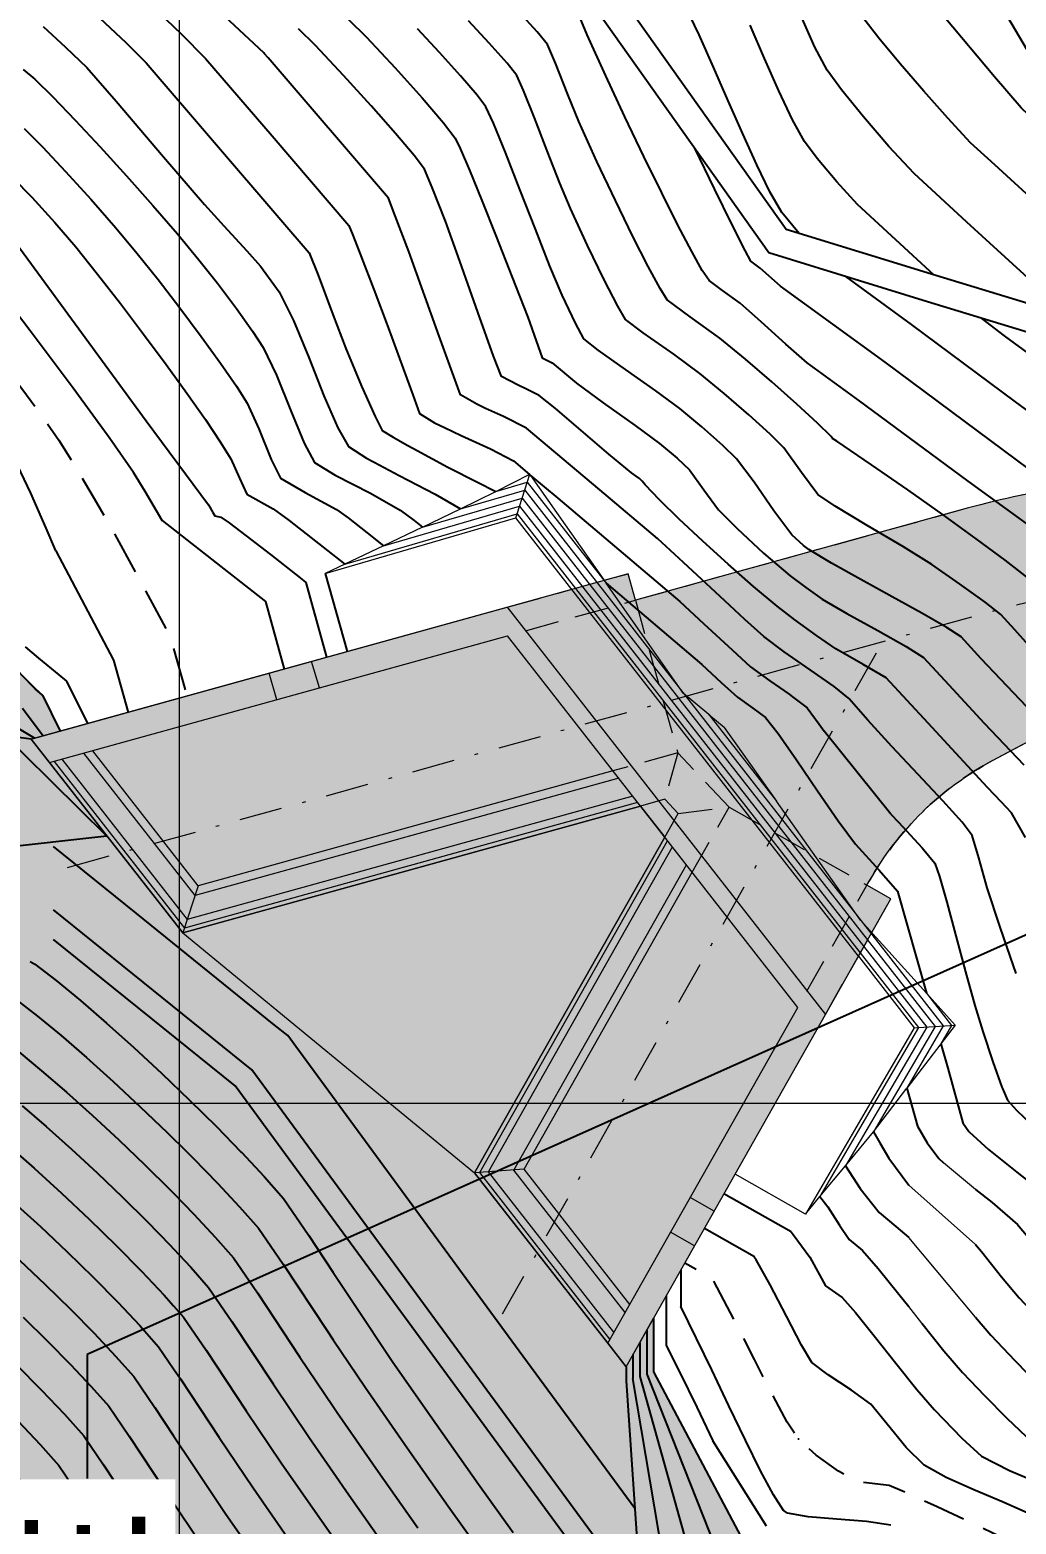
# Model space of a CAD drawing. Extents: x 61466 to 63015, y 108404 to 110397.
# Drawn here: x 62823.33 to 62851.97, y 108687.77 to 108731.17 of the extents above; entities that cross this region are included whole.
import ezdxf
from ezdxf import colors
from ezdxf.entities.mleader import LeaderData, LeaderLine
from ezdxf.math import Vec2, Vec3

# ---------------------------------------------------------------- set-up
doc = ezdxf.new("R2010")
doc.units = 0
doc.header["$LTSCALE"] = 1.000015
doc.header["$MEASUREMENT"] = 0
for name, pattern in [('NASCOSTA', [9.525, 6.35, -3.175]), ('TRATTEGGIATA', [0.75, 0.5, -0.25]), ('TRATTEGGIATA2', [0.375, 0.25, -0.125]), ('TRATTOPUNTO2', [0.5, 0.25, -0.125, 0, -0.125])]:
    doc.linetypes.add(name, pattern=pattern)
for name, color, linetype in [('colore lago', 131, 'Continuous'), ('coordinate', 2, 'Continuous'), ('curve livello 1m', 2, 'Continuous'), ('curve livello 5m', 7, 'Continuous'), ('curve livello di scavo 1 m', 2, 'Continuous'), ('LIN010CO', 2, 'Continuous'), ('LIN010TR', 2, 'NASCOSTA'), ('LIN018CO', 6, 'Continuous'), ('LIN025CO', 7, 'Continuous'), ('Strade', 7, 'Continuous'), ('TRATTCOLO-32', 255, 'Continuous')]:
    doc.layers.add(name, color=color, linetype=linetype)
doc.layers.add('Colori bordi', color=5, linetype='Continuous', plot=False)
doc.layers.add('no_plot', color=5, linetype='Continuous', plot=False)
for name, color, linetype, lineweight in [('LINCOLOBLU-025', 150, 'Continuous', 25), ('LINCOLOROSSO-025', 10, 'Continuous', 25), ('LINE035', 1, 'Continuous', 35), ('LINE050', 3, 'Continuous', 53)]:
    doc.layers.add(name, color=color, linetype=linetype, lineweight=lineweight)
doc.styles.add('ARIAL', font='arial.ttf')

# ---------------------------------------------------------------- blocks, each defined once
blk = doc.blocks.new('CONTORNO')
at = {"layer": 'Colori bordi', "lineweight": 0, "ltscale": 2, "flags": 128}
blk.add_lwpolyline([(-36.074, 114.45, 0.175507), (-40.663, 100.044), (-40.374, 92.645, 0.034114), (-43.469, 92.01), (-53.105, 89.338), (-53.319, 90.109), (-70.647, 85.303), (-66.249, 79.674), (-52.956, 83.36), (-52.253, 82.461), (-57.773, 72.704), (-53.908, 67.757), (-53.375, 67.075), (-47.588, 77.303), (-45.683, 80.67), (-46.38, 81.064), (-46.314, 81.181, -0.14195), (-42.731, 84.682), (-41.604, 85.286, -0.165813), (-34.47, 86.461, -0.072308), (-29.805, 84.968), (-22.578, 81.44), (16.586, -82.868)], format="xyb", dxfattribs=at)

msp = doc.modelspace()

# ---------------------------------------------------------------- hatches: boundary and pattern name
at = {"layer": 'colore lago', "linetype": 'Continuous', "lineweight": 0}
msp.add_hatch(color=256, dxfattribs=at).paths.add_polyline_path([(62823.098, 108712.426), (62823.692, 108711.854), (62824.211, 108710.804), (62823.37, 108710.571), (62827.768, 108704.942), (62841.061, 108708.628), (62841.764, 108707.729), (62836.243, 108697.972), (62840.642, 108692.343), (62841.442, 108693.757), (62841.442, 108692.195), (62842.487, 108690.222), (62842.982, 108689.288), (62843.392, 108688.514), (62843.655, 108688.018), (62843.975, 108687.414), (62844.757, 108686.877), (62845.652, 108686.309), (62846.428, 108685.857), (62846.943, 108685.61), (62847.646, 108685.523), (62848.413, 108685.436), (62848.935, 108685.254), (62849.708, 108684.935), (62850.5, 108684.575), (62850.969, 108684.318), (62851.947, 108683.305), (62853.322, 108681.875), (62854.115, 108681.066), (62854.823, 108680.351), (62855.34, 108679.833), (62855.561, 108679.62), (62856.098, 108679.384), (62856.706, 108678.92), (62857.535, 108678.212), (62858.15, 108677.629), (62858.509, 108677.243), (62858.884, 108676.364), (62859.223, 108675.296), (62859.579, 108674.527), (62860.022, 108674.247), (62860.524, 108673.942), (62861.121, 108673.231), (62861.763, 108672.326), (62862.367, 108671.601), (62862.863, 108671.28), (62863.351, 108671.01), (62863.81, 108670.755), (62864.373, 108670.388), (62865.159, 108669.855), (62866.024, 108669.253), (62866.828, 108668.678), (62867.744, 108667.996), (62868.796, 108667.19), (62869.668, 108666.501), (62870.574, 108665.758), (62871.455, 108665.021), (62872.228, 108664.359), (62872.81, 108663.844), (62873.119, 108663.547), (62873.68, 108662.665), (62874.168, 108661.941), (62874.819, 108661.7), (62876.542, 108661.081), (62874.849, 108652.749), (62874.609, 108651.566), (62869.261, 108652.495), (62863.756, 108653.04), (62858.193, 108653.236), (62852.65, 108653.069), (62847.099, 108652.547), (62841.619, 108651.637), (62836.195, 108650.359), (62830.876, 108648.764), (62825.687, 108646.797), (62820.621, 108644.487), (62815.733, 108641.873), (62811.013, 108638.914), (62806.809, 108635.919), (62802.653, 108632.528), (62798.578, 108628.752), (62795.53, 108625.55), (62792.243, 108621.72), (62789.658, 108618.302), (62786.55, 108613.699), (62783.753, 108608.883), (62781.281, 108603.924), (62779.157, 108598.79), (62777.364, 108593.52), (62775.923, 108588.148), (62774.828, 108582.699), (62774.099, 108577.206), (62773.742, 108571.827), (62773.733, 108566.27), (62774.08, 108560.708), (62774.822, 108555.214), (62775.907, 108549.757), (62776.774, 108546.543), (62775.534, 108543.897), (62771.471, 108542.34), (62770.737, 108542.931), (62769.881, 108543.399), (62769.16, 108543.605), (62768.397, 108543.397), (62767.454, 108542.895), (62766.48, 108542.367), (62765.625, 108542.081), (62765.129, 108542.167), (62764.204, 108542.374), (62761.92, 108542.969), (62758.989, 108543.785), (62755.805, 108544.685), (62752.764, 108545.533), (62750.259, 108546.195), (62749.515, 108546.361), (62748.651, 108546.545), (62748.14, 108546.666), (62747.525, 108546.963), (62746.769, 108547.335), (62745.628, 108547.824), (62744.247, 108548.386), (62742.732, 108548.989), (62741.189, 108549.599), (62739.721, 108550.183), (62738.435, 108550.711), (62737.436, 108551.147), (62736.779, 108551.475), (62735.74, 108552.131), (62732.8, 108553.829), (62729.641, 108555.846), (62727.666, 108557.145), (62727.666, 108746.101), (62759.548, 108763.679), (62762.174, 108761.512), (62766.058, 108758.6), (62770.75, 108755.721), (62775.77, 108752.427), (62780.625, 108748.821), (62784.649, 108746.672), (62791.078, 108741.712), (62792.191, 108741.192), (62793.304, 108740.673), (62792.406, 108740.344), (62791.026, 108739.839), (62795.864, 108734.582), (62808.817, 108739.327), (62809.589, 108738.487), (62804.873, 108728.317), (62809.71, 108723.06), (62811.198, 108726.268), (62812.277, 108725.772), (62812.557, 108725.5), (62813.179, 108725.007), (62813.957, 108724.44), (62814.819, 108723.834), (62815.694, 108723.224), (62816.511, 108722.646), (62817.199, 108722.136), (62817.686, 108721.728), (62818.127, 108721.189), (62818.712, 108720.467), (62819.259, 108719.84), (62819.895, 108719.121), (62820.227, 108718.731), (62820.528, 108718.087), (62820.826, 108717.245), (62821.425, 108715.335), (62821.73, 108714.455), (62822.044, 108713.747)])
at = {"layer": 'LINCOLOBLU-025', "linetype": 'Continuous', "lineweight": 0}
h = msp.add_hatch(color=256, dxfattribs=at)
h.dxf.hatch_style = 1
h.paths.add_polyline_path([(62848.333, 108705.938), (62847.637, 108706.332), (62847.703, 108706.449, -0.14195), (62851.286, 108709.95), (62851.849, 108710.252), (62850.385, 108714.037), (62848.099, 108713.402), (62838.056, 108695.652), (62840.109, 108693.025), (62840.642, 108692.343), (62846.428, 108702.571)])
h.paths.add_polyline_path([(62848.099, 108713.402), (62841.735, 108711.638), (62825.955, 108707.262), (62827.768, 108704.942), (62841.061, 108708.628), (62841.764, 108707.729), (62836.243, 108697.972), (62838.056, 108695.652)])
h.paths.add_polyline_path([(62850.385, 108714.037), (62849.268, 108716.923), (62840.912, 108714.606), (62840.698, 108715.377), (62823.37, 108710.571), (62825.955, 108707.262), (62841.735, 108711.638)])
edge = h.paths.add_edge_path()
edge.add_line((62819.649, 108742.911), (62816.562, 108748.341))
edge.add_line((62816.562, 108748.341), (62808.187, 108745.273))
edge.add_line((62808.187, 108745.273), (62807.911, 108746.024))
edge.add_line((62807.911, 108746.024), (62791.026, 108739.839))
edge.add_line((62791.026, 108739.839), (62795.863, 108734.582))
edge.add_line((62795.863, 108734.582), (62808.817, 108739.327))
edge.add_line((62808.817, 108739.327), (62809.589, 108738.487))
edge.add_line((62809.589, 108738.487), (62804.873, 108728.317))
edge.add_line((62804.873, 108728.317), (62809.71, 108723.06))
edge.add_line((62809.71, 108723.06), (62816.232, 108737.123))
edge.add_line((62816.232, 108737.123), (62815.506, 108737.459))
edge.add_line((62815.506, 108737.459), (62816.833, 108740.32))
edge.add_arc((62821.369, 108738.216), 5, 110.1181, 155.1181, ccw=False)
at = {"layer": 'LINCOLOROSSO-025', "linetype": 'Continuous', "lineweight": 0}
h = msp.add_hatch(color=256, dxfattribs=at)
h.dxf.hatch_style = 1
h.paths.add_polyline_path([(62865.563, 108713.003, 0.139627), (62854.721, 108714.939), (62855.882, 108711.732, -0.082344), (62859.547, 108711.729, -0.072308), (62864.212, 108710.235), (62871.439, 108706.707), (62870.515, 108710.586)])
h.paths.add_polyline_path([(62866.914, 108715.771, 0.099876), (62858.04, 108718.085, 0.064228), (62853.643, 108717.913), (62854.721, 108714.939, -0.139627), (62865.563, 108713.003), (62870.515, 108710.586), (62869.353, 108715.462), (62868.634, 108714.931)])
h.paths.add_polyline_path([(62853.643, 108717.913, 0.034113), (62850.548, 108717.278), (62849.269, 108716.923), (62850.385, 108714.036), (62851.371, 108714.31, -0.042455), (62854.721, 108714.939)])
h.paths.add_polyline_path([(62854.721, 108714.939, 0.042455), (62851.371, 108714.31), (62850.385, 108714.036), (62851.85, 108710.252), (62852.413, 108710.553, -0.082344), (62855.882, 108711.732)])
h.paths.add_polyline_path([(62870.313, 108724.717, 0.030349), (62869.127, 108728.623), (62866.02, 108728.126, -0.035379), (62867.317, 108724.003), (62868.81, 108717.737), (62871.806, 108718.451)])
h.paths.add_polyline_path([(62873.309, 108725.431, 0.026179), (62872.223, 108729.119), (62869.127, 108728.623, -0.030349), (62870.313, 108724.717), (62871.806, 108718.451), (62874.803, 108719.165)])
h.paths.add_polyline_path([(62865.271, 108741.047), (62863.158, 108738.781, -0.088198), (62869.127, 108728.623), (62872.223, 108729.119, 0.094802)])
h.paths.add_polyline_path([(62863.158, 108738.781), (62861.043, 108736.512, -0.080253), (62866.02, 108728.126), (62869.127, 108728.623, 0.088198)])
h.paths.add_polyline_path([(62863.158, 108738.781, 0.017363), (62861.579, 108740.504, 0.039704), (62859.49, 108738.117), (62861.043, 108736.512)])
h.paths.add_polyline_path([(62861.519, 108740.444), (62861.579, 108740.504, 0.015566), (62860.065, 108741.952), (62857.943, 108739.718), (62859.49, 108738.117, -0.038643)])
h.paths.add_polyline_path([(62863.729, 108742.616), (62862.187, 108744.186), (62860.065, 108741.952, -0.015566), (62861.579, 108740.504)])
h.paths.add_polyline_path([(62865.271, 108741.047), (62863.729, 108742.616), (62861.579, 108740.504, -0.017364), (62863.158, 108738.781)])
h.paths.add_polyline_path([(62842.121, 108753.367), (62841.683, 108750.318, -0.153556), (62860.065, 108741.952), (62862.187, 108744.186, 0.153719)])
h.paths.add_polyline_path([(62841.683, 108750.318), (62841.245, 108747.269, -0.15336), (62857.943, 108739.718), (62860.065, 108741.952, 0.153556)])
h.paths.add_polyline_path([(62841.683, 108750.318, 0.118937), (62825.998, 108748.516), (62818.636, 108745.82), (62818.106, 108745.626), (62819.649, 108742.911), (62826.543, 108745.431, -0.122973), (62841.245, 108747.269)])
h.paths.add_polyline_path([(62842.121, 108753.367, 0.119368), (62824.938, 108751.408), (62816.563, 108748.34), (62818.106, 108745.626), (62818.636, 108745.82), (62825.998, 108748.516, -0.118937), (62841.683, 108750.318)])

# ---------------------------------------------------------------- linework, layer by layer
at = {"layer": 'Colori bordi', "linetype": 'Continuous', "lineweight": 0, "flags": 128}
msp.add_lwpolyline([(62823.098, 108712.426), (62823.692, 108711.854), (62824.211, 108710.804), (62823.37, 108710.571), (62827.768, 108704.942), (62841.061, 108708.628), (62841.764, 108707.729), (62836.243, 108697.972), (62840.642, 108692.343), (62841.442, 108693.757), (62841.442, 108692.195), (62842.487, 108690.222), (62842.982, 108689.288), (62843.392, 108688.514), (62843.655, 108688.018), (62843.975, 108687.414)], dxfattribs=at)
at = {"layer": 'coordinate', "linetype": 'Continuous', "lineweight": 0}
for p, q in [((62827.666, 108778.484), (62827.666, 108698.59)), ((62727.666, 108700), (62848.848, 108700)), ((62848.848, 108700), (62927.666, 108700)), ((62827.666, 108698.59), (62827.666, 108677.753))]:
    msp.add_line(p, q, dxfattribs=at)
at = {"layer": 'curve livello 1m', "color": 152, "linetype": 'TRATTEGGIATA2', "ltscale": 5, "flags": 128}
for points in [[(62812.676, 108729.455), (62814.351, 108728.678), (62815.611, 108727.657), (62817.011, 108726.551), (62817.716, 108726.025), (62818.621, 108725.368), (62819.542, 108724.704), (62820.293, 108724.155), (62820.689, 108723.845), (62821.054, 108723.415), (62821.651, 108722.664), (62822.384, 108721.707), (62823.127, 108720.715), (62823.762, 108719.846), (62824.172, 108719.259), (62824.616, 108718.542), (62825.264, 108717.444), (62825.797, 108716.518), (62827.406, 108713.553), (62827.886, 108711.823)], [(62877.425, 108665.424), (62875.943, 108666.618), (62875.11, 108667.222), (62874.378, 108667.701), (62874.378, 108667.701), (62873.706, 108668.037), (62872.86, 108668.407), (62872.061, 108668.759), (62871.533, 108669.043), (62871.533, 108669.043), (62871.127, 108669.452), (62870.581, 108670.073), (62870.092, 108670.587), (62870.092, 108670.587), (62869.688, 108670.905), (62868.993, 108671.424), (62868.231, 108671.991), (62867.624, 108672.455), (62867.624, 108672.455), (62866.768, 108673.144), (62865.963, 108673.805), (62865.335, 108674.337), (62865.004, 108674.637), (62865.004, 108674.637), (62864.689, 108675.02), (62864.233, 108675.627), (62863.72, 108676.347), (62863.232, 108677.065), (62863.232, 108677.065), (62862.84, 108677.72), (62862.401, 108678.49), (62862.103, 108678.97), (62862.103, 108678.97), (62861.53, 108679.48), (62860.828, 108680.028), (62860.46, 108680.41), (62860.46, 108680.41), (62860.465, 108680.419), (62860.026, 108680.684), (62859.403, 108681.144), (62858.663, 108681.73), (62857.884, 108682.359), (62857.141, 108682.948), (62856.509, 108683.416), (62856.509, 108683.416), (62855.902, 108683.786), (62855.443, 108683.944), (62854.92, 108684.378), (62854.313, 108685.017), (62853.67, 108685.735), (62853.04, 108686.406), (62852.472, 108686.903), (62852.472, 108686.903), (62852.137, 108687.091), (62851.499, 108687.412), (62850.648, 108687.822), (62849.675, 108688.276), (62848.671, 108688.732), (62848.671, 108688.732), (62848.281, 108688.893), (62847.403, 108688.996), (62846.813, 108689.309), (62846.162, 108689.773), (62845.644, 108690.249), (62845.644, 108690.249), (62845.323, 108690.734), (62844.882, 108691.548), (62844.368, 108692.554), (62843.828, 108693.617), (62843.153, 108694.902), (62842.347, 108695.357)]]:
    msp.add_lwpolyline(points, dxfattribs=at)
at = {"layer": 'curve livello 5m', "color": 2}
for p, q in [((62837.846, 108718.262), (62837.869, 108718.233)), ((62831.346, 108715.118), (62831.947, 108712.95)), ((62823.692, 108711.854), (62824.211, 108710.804)), ((62845.431, 108696.265), (62843.484, 108697.366)), ((62841.442, 108693.757), (62841.442, 108692.195)), ((62841.442, 108692.195), (62843.975, 108687.414))]:
    msp.add_line(p, q, dxfattribs=at)
at = {"layer": 'curve livello 5m', "color": 2, "flags": 128}
for points in [[(62845.671, 108725.26), (62845.162, 108725.865), (62844.818, 108726.471), (62844.437, 108727.251), (62844.03, 108728.15), (62843.608, 108729.115), (62843.181, 108730.092), (62842.761, 108731.028), (62842.358, 108731.868), (62841.982, 108732.559), (62841.408, 108733.341), (62840.95, 108733.767), (62840.119, 108734.522), (62839.404, 108735.179), (62837.189, 108737.317), (62834.636, 108739.809), (62833.076, 108741.297), (62832.56, 108741.711), (62832.462, 108741.785)], [(62825.308, 108731.567), (62825.366, 108731.514), (62826.112, 108730.803), (62826.704, 108730.211), (62826.704, 108730.211), (62830.617, 108725.66), (62831.442, 108724.697), (62831.701, 108724.047), (62832.124, 108722.901), (62832.501, 108721.914), (62832.964, 108720.821), (62833.358, 108719.939), (62833.564, 108719.533), (62833.564, 108719.533), (62833.875, 108719.344), (62834.304, 108719.105)], [(62852.842, 108710.922), (62850.952, 108712.905), (62850.368, 108713.539), (62849.935, 108713.823), (62849.23, 108714.228), (62848.365, 108714.706), (62847.455, 108715.206), (62846.611, 108715.681), (62845.948, 108716.082), (62845.796, 108716.193), (62845.454, 108716.507), (62844.934, 108717.199), (62844.362, 108718.039), (62843.853, 108718.713), (62843.456, 108719.098), (62842.843, 108719.64), (62842.2, 108720.178), (62841.507, 108720.69), (62840.625, 108721.309), (62839.834, 108721.868), (62839.414, 108722.202), (62839.17, 108722.653), (62838.786, 108723.467), (62838.432, 108724.307), (62838.007, 108725.38), (62837.561, 108726.532), (62837.141, 108727.61), (62836.796, 108728.463), (62836.574, 108728.937), (62836.314, 108729.276), (62835.834, 108729.837), (62835.226, 108730.513), (62834.585, 108731.199)], [(62820.9, 108726.795), (62821.916, 108725.957), (62822.535, 108725.424), (62822.535, 108725.424), (62822.871, 108725.053), (62826.706, 108719.821), (62828.513, 108717.379), (62828.645, 108717.153), (62828.697, 108717.055), (62828.875, 108717.02), (62829.119, 108716.855), (62829.615, 108716.481), (62830.317, 108715.935), (62831.177, 108715.253), (62831.346, 108715.118)], [(62855.477, 108717.782), (62851.954, 108720.37), (62848.932, 108722.612), (62847.019, 108724.007)], [(62823.692, 108711.854), (62823.48, 108712.034), (62823.098, 108712.426), (62822.684, 108712.892), (62822.295, 108713.387), (62822.044, 108713.747), (62821.73, 108714.455), (62821.425, 108715.335), (62821.124, 108716.296), (62820.826, 108717.245), (62820.528, 108718.087), (62820.227, 108718.731), (62819.895, 108719.121), (62819.615, 108719.438)], [(62834.304, 108719.105), (62834.578, 108718.952), (62835.464, 108718.475), (62835.464, 108718.475), (62836.331, 108718.039), (62836.864, 108717.767)], [(62840.061, 108715.103), (62842.846, 108712.739), (62843.406, 108712.222), (62843.874, 108711.794), (62843.874, 108711.794), (62844.321, 108711.473), (62844.692, 108711.2), (62844.692, 108711.2), (62845.057, 108710.739), (62845.589, 108709.975), (62846.199, 108709.074), (62846.8, 108708.2), (62847.302, 108707.52), (62847.302, 108707.52), (62847.987, 108706.767), (62848.527, 108706.16), (62848.527, 108706.16), (62849.368, 108703.191)], [(62840.588, 108685.091), (62829.287, 108700.498), (62824.017, 108704.756)], [(62849.783, 108701.725), (62849.983, 108701.02), (62850.421, 108699.432), (62850.59, 108699.174), (62850.602, 108699.163)], [(62850.602, 108699.163), (62851.161, 108698.653), (62851.984, 108697.999), (62852.84, 108697.323), (62853.51, 108696.733), (62853.51, 108696.733), (62853.692, 108696.511), (62853.997, 108696.214), (62854.896, 108695.394), (62855.775, 108694.61), (62856.552, 108693.935), (62857.141, 108693.44), (62857.461, 108693.197), (62857.461, 108693.197), (62858.204, 108692.951), (62858.831, 108692.72), (62858.831, 108692.72), (62858.926, 108692.468), (62859.126, 108692.336), (62861.115, 108690.847)], [(62822.694, 108698.776), (62823.457, 108698.11), (62824.253, 108697.386), (62825.055, 108696.631), (62825.836, 108695.868), (62826.571, 108695.122), (62827.231, 108694.419), (62827.5, 108694.114)], [(62845.431, 108696.265), (62845.498, 108696.18), (62845.981, 108695.53), (62846.435, 108694.693), (62846.915, 108694.352), (62847.3, 108693.924), (62847.849, 108693.244), (62848.473, 108692.451), (62849.085, 108691.686), (62849.594, 108691.088), (62850.388, 108690.271), (62850.965, 108689.748), (62851.776, 108689.329), (62852.766, 108688.912), (62853.569, 108688.495), (62854.1, 108687.992), (62854.674, 108687.356)], [(62827.5, 108694.114), (62827.793, 108693.783), (62827.793, 108693.783), (62828.447, 108692.824), (62829.61, 108691.068), (62830.625, 108689.555), (62830.625, 108689.555), (62831.745, 108687.944), (62832.135, 108687.391)], [(62822.987, 108690.759), (62823.63, 108690.082), (62824.17, 108689.473), (62824.17, 108689.473), (62824.723, 108688.662), (62825.706, 108687.178), (62826.563, 108685.899), (62826.563, 108685.899), (62827.5, 108684.552)]]:
    msp.add_lwpolyline(points, dxfattribs=at)
at = {"layer": 'curve livello di scavo 1 m', "lineweight": 0}
for p, q in [((62837.838, 108718.26), (62837.846, 108718.262)), ((62835.836, 108717.259), (62837.698, 108717.802)), ((62836.864, 108717.767), (62837.772, 108718.032)), ((62837.698, 108717.802), (62849.854, 108702.243)), ((62837.772, 108718.032), (62840.061, 108715.103)), ((62833.6, 108716.191), (62837.55, 108717.342)), ((62834.728, 108716.728), (62837.624, 108717.572)), ((62837.55, 108717.342), (62849.372, 108702.211)), ((62837.624, 108717.572), (62849.613, 108702.227)), ((62831.908, 108715.386), (62837.441, 108716.998)), ((62832.471, 108715.654), (62837.476, 108717.112)), ((62847.388, 108704.266), (62837.441, 108716.998)), ((62837.476, 108717.112), (62849.131, 108702.194)), ((62843.043, 108711.286), (62845.006, 108708.773)), ((62847.387, 108704.265), (62849.01, 108702.186)), ((62849.368, 108703.191), (62850.096, 108702.259)), ((62849.372, 108702.211), (62847.014, 108698.179)), ((62849.01, 108702.186), (62847.271, 108699.212)), ((62849.131, 108702.194), (62847.348, 108699.147)), ((62849.613, 108702.227), (62847.825, 108699.169)), ((62849.854, 108702.243), (62848.799, 108700.439)), ((62850.096, 108702.259), (62849.783, 108701.725)), ((62847.271, 108699.212), (62845.847, 108696.779)), ((62847.348, 108699.147), (62846.264, 108697.293)), ((62845.847, 108696.779), (62843.805, 108697.934))]:
    msp.add_line(p, q, dxfattribs=at)
at = {"layer": 'LIN010CO', "linetype": 'Continuous', "lineweight": 0}
for p, q in [((62824.034, 108709.925), (62827.815, 108705.085)), ((62824.257, 108709.987), (62827.896, 108705.329)), ((62828.126, 108706.027), (62824.894, 108710.163)), ((62840.428, 108709.438), (62828.126, 108706.027)), ((62840.978, 108708.735), (62827.815, 108705.085)), ((62840.835, 108708.918), (62827.896, 108705.329)), ((62836.394, 108697.984), (62841.847, 108707.622)), ((62836.651, 108698.003), (62841.99, 108707.44)), ((62837.383, 108698.057), (62842.397, 108706.919)), ((62828.22, 108706.312), (62827.768, 108704.942)), ((62837.683, 108698.079), (62836.243, 108697.972)), ((62840.175, 108693.144), (62836.394, 108697.984)), ((62840.289, 108693.345), (62836.651, 108698.003)), ((62840.615, 108693.92), (62837.383, 108698.057))]:
    msp.add_line(p, q, dxfattribs=at)
at = {"layer": 'LIN010TR', "linetype": 'TRATTOPUNTO2', "lineweight": 0, "ltscale": 5, "flags": 128}
for points in [[(62792.685, 108736.314), (62818.636, 108745.82), (62825.998, 108748.517, -0.448954), (62870.313, 108724.718), (62882.811, 108672.281)], [(62870.515, 108710.586), (62865.563, 108713.004, 0.183168), (62851.371, 108714.31), (62841.735, 108711.638), (62824.226, 108706.782)]]:
    msp.add_lwpolyline(points, format="xyb", dxfattribs=at)
msp.add_lwpolyline([(62837.055, 108693.883), (62848.099, 108713.402)], dxfattribs=at)
at = {"layer": 'LIN018CO', "lineweight": 0}
for p, q in [((62836.864, 108717.767), (62837.847, 108718.264)), ((62835.836, 108717.259), (62836.864, 108717.767)), ((62834.728, 108716.728), (62835.836, 108717.259)), ((62842.314, 108711.894), (62840.061, 108715.103)), ((62843.043, 108711.286), (62842.314, 108711.894)), ((62847.451, 108705.319), (62845.006, 108708.773)), ((62847.451, 108705.319), (62849.368, 108703.191)), ((62850.197, 108702.266), (62849.368, 108703.191)), ((62847.825, 108699.169), (62848.799, 108700.439))]:
    msp.add_line(p, q, dxfattribs=at)
at = {"layer": 'LIN018CO', "lineweight": 0, "flags": 128}
for points in [[(62837.441, 108716.998), (62837.476, 108717.112), (62837.847, 108718.264)], [(62837.847, 108718.264), (62837.869, 108718.233), (62840.061, 108715.103)], [(62834.728, 108716.728), (62833.6, 108716.191), (62832.471, 108715.654), (62831.908, 108715.386)], [(62843.043, 108711.286), (62843.486, 108710.916), (62843.49, 108710.912), (62843.83, 108710.432), (62845.006, 108708.773)], [(62849.01, 108702.186), (62849.131, 108702.194), (62850.197, 108702.266), (62848.799, 108700.439)], [(62845.847, 108696.779), (62846.264, 108697.293), (62847.014, 108698.179), (62847.825, 108699.169)]]:
    msp.add_lwpolyline(points, dxfattribs=at)
at = {"layer": 'LIN018CO', "flags": 128}
for points in [[(62826.419, 108705.514), (62824.017, 108707.455)], [(62841.03, 108686.246), (62840.732, 108686.028), (62829.775, 108700.965), (62824.017, 108705.617)], [(62830.428, 108702.275), (62826.419, 108705.514)], [(62831.05, 108701.645), (62830.818, 108701.96), (62830.428, 108702.275)], [(62834.458, 108696.999), (62831.05, 108701.645)], [(62837.542, 108692.794), (62834.458, 108696.999)], [(62840.895, 108688.224), (62837.542, 108692.794)]]:
    msp.add_lwpolyline(points, dxfattribs=at)
at = {"layer": 'LIN025CO', "linetype": 'TRATTEGGIATA', "lineweight": 0, "ltscale": 2}
for p, q in [((62850.548, 108717.278), (62840.912, 108714.606)), ((62837.185, 108714.402), (62840.698, 108715.377)), ((62840.912, 108714.606), (62840.698, 108715.377)), ((62837.718, 108713.72), (62840.912, 108714.606)), ((62840.912, 108714.606), (62842.141, 108710.173)), ((62851.286, 108709.95), (62852.413, 108710.554)), ((62842.141, 108710.173), (62840.262, 108709.652)), ((62842.141, 108710.173), (62841.766, 108708.824)), ((62843.633, 108708.597), (62842.141, 108710.173)), ((62841.766, 108708.824), (62841.061, 108708.628)), ((62842.152, 108708.416), (62841.766, 108708.824)), ((62841.764, 108707.729), (62842.152, 108708.416)), ((62842.152, 108708.416), (62843.633, 108708.597)), ((62842.563, 108706.706), (62843.633, 108708.597)), ((62843.633, 108708.597), (62847.637, 108706.332)), ((62845.895, 108703.253), (62847.703, 108706.449)), ((62848.333, 108705.938), (62847.637, 108706.332)), ((62846.428, 108702.571), (62848.333, 108705.938))]:
    msp.add_line(p, q, dxfattribs=at)
at = {"layer": 'LIN025CO', "linetype": 'Continuous', "lineweight": 0}
for p, q in [((62823.37, 108710.571), (62837.185, 108714.402)), ((62837.185, 108714.402), (62846.428, 108702.571)), ((62823.903, 108709.889), (62837.196, 108713.575)), ((62845.629, 108702.782), (62837.196, 108713.575)), ((62831.736, 108712.061), (62831.511, 108712.829)), ((62830.501, 108711.718), (62830.277, 108712.486)), ((62827.768, 108704.942), (62823.37, 108710.571)), ((62828.22, 108706.312), (62825.154, 108710.236)), ((62840.262, 108709.652), (62828.22, 108706.312)), ((62841.061, 108708.628), (62827.768, 108704.942)), ((62836.243, 108697.972), (62841.764, 108707.729)), ((62837.683, 108698.079), (62842.563, 108706.706)), ((62827.768, 108704.942), (62836.243, 108697.972)), ((62840.109, 108693.025), (62845.629, 108702.782)), ((62840.642, 108692.343), (62846.428, 108702.571)), ((62840.109, 108693.025), (62836.243, 108697.972)), ((62840.748, 108694.156), (62837.683, 108698.079)), ((62843.2, 108696.864), (62842.503, 108697.258)), ((62842.631, 108695.859), (62841.935, 108696.253)), ((62840.642, 108692.343), (62840.109, 108693.025))]:
    msp.add_line(p, q, dxfattribs=at)
at = {"layer": 'LIN025CO', "linetype": 'TRATTEGGIATA', "lineweight": 0, "ltscale": 2}
for centre, radius, start, end in [((62856.744, 108694.937), 23.184, 97.6858, 105.5), ((62855.536, 108702.017), 9, 118.1833, 150.5)]:
    msp.add_arc(centre, radius, start, end, dxfattribs=at)
at = {"layer": 'LINE050', "linetype": 'Continuous', "lineweight": 0, "flags": 128}
msp.add_lwpolyline([(62856.031, 108716.997, 0, 1.5, 0), (62851.697, 108715.787, 0, 0, 0), (62843.205, 108713.414, 0, 0, 0)], format="xyseb", dxfattribs=at)
at = {"layer": 'no_plot'}
for p, q in [((62827.174, 108716.92), (62830.169, 108714.567)), ((62824.082, 108716.042), (62825.76, 108712.865)), ((62831.908, 108715.386), (62832.539, 108713.114)), ((62830.169, 108714.567), (62830.712, 108712.607)), ((62825.76, 108712.865), (62826.18, 108711.35)), ((62824.394, 108712.258), (62825.003, 108711.024)), ((62823.12, 108711.473), (62823.716, 108710.667)), ((62823.465, 108710.597), (62822.576, 108711.129)), ((62848.333, 108708.394), (62846.393, 108710.802)), ((62823.37, 108710.571), (62821.965, 108710.759)), ((62847.825, 108699.169), (62848.009, 108698.849)), ((62844.372, 108695.538), (62842.915, 108696.362)), ((62842.233, 108695.155), (62842.233, 108694.095)), ((62841.81, 108694.407), (62841.81, 108692.964)), ((62841.042, 108693.05), (62841.042, 108692.064)), ((62841.242, 108693.403), (62841.242, 108692.13)), ((62840.842, 108692.696), (62840.842, 108691.999)), ((62840.642, 108692.343), (62840.642, 108691.933)), ((62841.242, 108692.13), (62843.229, 108687.118)), ((62840.642, 108691.933), (62841.03, 108686.246)), ((62841.764, 108686.537), (62840.842, 108691.999)), ((62841.042, 108692.064), (62842.499, 108686.828)), ((62844.717, 108687.711), (62843.16, 108690.191))]:
    msp.add_line(p, q, dxfattribs=at)
at = {"layer": 'no_plot', "linetype": 'Continuous', "lineweight": 0}
for p, q in [((62850.788, 108697.491), (62849.86, 108698.269)), ((62850.788, 108695.894), (62848.848, 108697.615)), ((62850.788, 108693.784), (62848.848, 108696.102)), ((62849.227, 108693.611), (62848.848, 108694.092))]:
    msp.add_line(p, q, dxfattribs=at)
at = {"layer": 'no_plot', "flags": 128}
for points in [[(62836.564, 108720.18), (62836.304, 108720.298), (62835.831, 108720.57), (62835.211, 108722.279), (62834.329, 108724.74), (62833.94, 108725.775), (62833.741, 108726.283), (62830.25, 108730.36), (62830.144, 108730.481), (62830.119, 108730.505), (62828.288, 108732.23), (62826.602, 108733.806), (62825.317, 108734.995), (62824.686, 108735.56), (62824.021, 108736.017), (62821.318, 108737.82), (62815.968, 108741.359), (62815.172, 108741.805), (62814.452, 108742.068), (62813.695, 108742.296)], [(62826.84, 108731.904), (62827.722, 108731.054), (62828.427, 108730.345), (62828.427, 108730.345), (62830.364, 108728.091), (62832.592, 108725.49), (62832.707, 108725.213), (62832.96, 108724.56), (62833.313, 108723.631), (62833.729, 108722.525), (62834.169, 108721.342), (62834.169, 108721.342), (62834.447, 108720.568), (62834.642, 108720.031), (62834.642, 108720.031), (62835.081, 108719.758), (62835.369, 108719.623)], [(62852.308, 108715.26), (62851.645, 108715.77), (62850.807, 108716.391), (62849.848, 108717.085), (62848.819, 108717.814), (62847.773, 108718.54), (62846.762, 108719.225), (62846.632, 108719.305), (62846.593, 108719.359), (62846.199, 108719.754), (62845.602, 108720.306), (62844.879, 108720.946), (62844.109, 108721.605), (62843.368, 108722.215), (62842.504, 108722.836), (62841.839, 108723.327), (62841.63, 108723.658), (62841.286, 108724.298), (62840.842, 108725.175), (62840.334, 108726.217), (62839.797, 108727.352), (62839.268, 108728.508), (62838.949, 108729.292), (62838.594, 108730.207), (62838.361, 108730.75), (62838.058, 108731.119), (62837.546, 108731.678)], [(62853.966, 108715.606), (62850.572, 108718.061), (62847.389, 108720.422), (62845.904, 108721.505), (62845.284, 108722.045), (62844.569, 108722.697), (62843.952, 108723.234), (62843.443, 108723.6), (62843.051, 108723.889), (62842.855, 108724.187), (62842.547, 108724.739), (62842.147, 108725.503), (62841.677, 108726.436), (62841.158, 108727.497), (62840.61, 108728.644), (62840.053, 108729.835), (62839.509, 108731.028), (62839.255, 108731.657)], [(62823.711, 108731.267), (62824.368, 108730.675), (62824.982, 108730.077), (62824.982, 108730.077), (62825.834, 108729.099), (62827.206, 108727.488), (62828.397, 108726.105), (62828.397, 108726.105), (62828.964, 108725.479), (62829.626, 108724.757), (62830.029, 108724.307), (62830.029, 108724.307), (62830.573, 108723.564), (62830.98, 108722.731), (62831.426, 108721.654), (62831.869, 108720.545), (62832.268, 108719.614), (62832.58, 108719.072), (62832.58, 108719.072), (62833.103, 108718.732), (62833.33, 108718.613)], [(62837.751, 108720.734), (62837.511, 108720.853), (62837.02, 108721.109), (62836.793, 108721.694), (62836.339, 108722.977), (62835.819, 108724.454), (62835.396, 108725.618), (62835.01, 108726.599), (62834.787, 108727.123), (62834.489, 108727.521), (62833.948, 108728.165), (62833.239, 108728.971), (62832.44, 108729.851), (62831.625, 108730.72), (62831.128, 108731.204)], [(62832.574, 108731.482), (62833.105, 108730.96), (62833.105, 108730.96), (62833.935, 108730.071), (62834.722, 108729.195), (62835.344, 108728.469), (62835.68, 108728.03), (62835.68, 108728.03), (62835.827, 108727.723), (62836.093, 108727.095), (62836.452, 108726.219), (62836.873, 108725.168), (62837.327, 108724.013), (62837.785, 108722.827), (62837.785, 108722.827), (62838.031, 108722.137), (62838.209, 108721.648), (62838.209, 108721.648), (62838.497, 108721.503), (62839.198, 108720.915), (62839.979, 108720.342), (62840.904, 108719.685), (62841.615, 108719.159), (62841.615, 108719.159), (62842.122, 108718.73), (62842.483, 108718.39), (62842.483, 108718.39), (62842.9, 108717.817), (62843.323, 108717.233), (62843.323, 108717.233), (62843.863, 108716.689), (62844.637, 108715.978), (62845.411, 108715.313), (62845.411, 108715.313), (62845.861, 108714.972), (62846.34, 108714.639), (62846.34, 108714.639), (62847.052, 108714.218), (62847.948, 108713.723), (62848.776, 108713.263), (62849.28, 108712.947), (62849.28, 108712.947), (62850.013, 108712.154), (62851.043, 108711.035), (62851.043, 108711.035), (62852.192, 108709.83)], [(62852.642, 108712.941), (62851.928, 108713.746), (62851.523, 108714.19), (62851.066, 108714.548), (62850.324, 108715.085), (62849.518, 108715.64), (62848.693, 108716.156), (62847.647, 108716.78), (62846.711, 108717.343), (62846.21, 108717.675), (62845.739, 108718.316), (62845.223, 108719.036), (62844.824, 108719.43), (62844.208, 108719.99), (62843.49, 108720.612), (62842.784, 108721.196), (62842.025, 108721.75), (62841.135, 108722.374), (62840.626, 108722.764), (62840.398, 108723.148), (62840.006, 108723.914), (62839.524, 108724.911), (62839.027, 108725.987), (62838.72, 108726.721), (62838.352, 108727.66), (62837.981, 108728.617), (62837.667, 108729.407), (62837.468, 108729.844), (62837.185, 108730.201), (62836.666, 108730.791), (62836.065, 108731.439)], [(62849.588, 108724.052), (62847.362, 108726.1), (62846.764, 108726.757), (62846.193, 108727.436), (62845.82, 108727.932), (62845.473, 108728.562), (62845.082, 108729.398), (62844.666, 108730.344), (62844.245, 108731.306)], [(62853.533, 108722.85), (62850.534, 108725.589), (62849.004, 108726.997), (62848.276, 108727.789), (62847.533, 108728.647), (62846.895, 108729.43), (62846.478, 108729.999), (62846.126, 108730.67), (62845.725, 108731.573)], [(62857.015, 108721.53), (62856.788, 108721.802), (62856.486, 108722.171), (62856.434, 108722.239), (62855.956, 108722.793), (62855.406, 108723.399), (62854.951, 108723.87), (62854.388, 108724.438), (62853.884, 108724.932), (62851.347, 108727.249), (62850.645, 108727.894), (62849.982, 108728.608), (62849.284, 108729.391), (62848.602, 108730.187), (62847.984, 108730.936), (62847.479, 108731.582)], [(62860.507, 108719.602), (62859.063, 108721.289), (62859.063, 108721.289), (62858.187, 108722.336), (62857.513, 108723.161), (62857.397, 108723.313), (62856.937, 108723.856), (62856.329, 108724.549), (62855.681, 108725.272), (62855.101, 108725.903), (62852.323, 108728.702), (62852.116, 108728.904), (62851.339, 108729.809), (62849.881, 108731.548)], [(62823.138, 108730.018), (62823.474, 108729.745), (62823.999, 108729.226), (62824.646, 108728.554), (62825.372, 108727.773), (62826.136, 108726.931), (62826.897, 108726.073), (62827.612, 108725.245), (62828.24, 108724.494), (62828.24, 108724.494), (62828.777, 108723.813), (62829.325, 108723.082), (62829.797, 108722.421), (62830.105, 108721.948), (62830.105, 108721.948), (62830.488, 108721.139), (62830.905, 108720.11), (62831.295, 108719.165), (62831.596, 108718.61), (62831.596, 108718.61), (62832.196, 108718.243), (62833.217, 108717.713), (62834.08, 108717.226), (62834.08, 108717.226), (62834.487, 108716.919), (62834.728, 108716.728)], [(62827.184, 108716.902), (62827.174, 108716.92), (62826.681, 108717.766), (62826.343, 108718.319), (62825.654, 108719.304), (62824.587, 108720.763), (62823.339, 108722.43), (62822.11, 108724.036), (62821.69, 108724.551), (62820.994, 108725.067), (62820.088, 108725.73), (62817.963, 108727.408), (62815.582, 108729.339), (62815.091, 108729.748)], [(62823.161, 108728.305), (62823.693, 108727.772), (62824.368, 108727.056), (62825.105, 108726.244), (62825.825, 108725.423), (62826.45, 108724.68), (62826.45, 108724.68), (62827.053, 108723.925), (62827.686, 108723.101), (62828.305, 108722.269), (62828.866, 108721.49), (62829.325, 108720.824), (62829.637, 108720.331), (62829.637, 108720.331), (62829.978, 108719.584), (62830.335, 108718.699), (62830.612, 108718.148), (62830.612, 108718.148), (62831.328, 108717.74), (62832.237, 108717.243), (62832.237, 108717.243), (62832.569, 108716.999), (62833.126, 108716.568), (62833.6, 108716.191)], [(62854.663, 108716.693), (62848.161, 108721.517), (62845.127, 108723.73), (62844.537, 108724.253), (62844.264, 108724.451), (62844.101, 108724.761), (62843.724, 108725.514), (62843.209, 108726.557), (62842.634, 108727.736)], [(62824.082, 108716.042), (62823.801, 108716.7), (62823.357, 108717.718), (62822.973, 108718.531), (62822.499, 108719.384), (62822.002, 108720.199), (62821.666, 108720.666), (62821.193, 108721.291), (62820.558, 108722.096), (62820, 108722.781), (62819.688, 108723.139), (62819.069, 108723.624), (62817.894, 108724.482), (62816.453, 108725.522), (62815.037, 108726.549), (62813.935, 108727.371), (62813.617, 108727.622)], [(62822.848, 108726.865), (62823.383, 108726.316), (62824.055, 108725.576), (62824.661, 108724.867), (62824.661, 108724.867), (62825.293, 108724.078), (62825.959, 108723.222), (62826.632, 108722.336), (62827.284, 108721.456), (62827.891, 108720.618), (62828.425, 108719.858), (62828.859, 108719.211), (62829.169, 108718.715), (62829.169, 108718.715), (62829.415, 108718.149), (62829.628, 108717.687), (62829.628, 108717.687), (62830.393, 108717.26), (62830.86, 108716.918), (62832.471, 108715.654), (62832.471, 108715.654)], [(62852.46, 108721.68), (62851.628, 108722.283), (62850.961, 108722.797)], [(62840.931, 108718.213), (62840.803, 108718.305), (62840.141, 108718.852), (62839.331, 108719.547), (62838.586, 108720.183), (62838.121, 108720.552), (62837.751, 108720.734)], [(62843.509, 108714.588), (62843.236, 108714.841), (62842.307, 108715.706), (62841.551, 108716.396), (62839.878, 108717.816), (62837.746, 108719.602), (62837.087, 108719.942), (62836.564, 108720.18)], [(62835.369, 108719.623), (62835.857, 108719.396), (62836.707, 108719.006), (62837.37, 108718.651), (62837.37, 108718.651), (62837.838, 108718.26)], [(62833.33, 108718.613), (62834.053, 108718.231), (62835.102, 108717.684), (62835.836, 108717.259)], [(62837.869, 108718.233), (62838.658, 108717.572), (62842.198, 108714.567), (62842.904, 108713.921), (62843.718, 108713.162), (62844.258, 108712.674), (62844.258, 108712.674), (62844.816, 108712.265), (62845.373, 108711.878)], [(62852.238, 108707.72), (62851.833, 108708.429), (62851.542, 108708.737), (62851.133, 108709.165), (62849.416, 108711.032), (62848.193, 108712.355), (62847.531, 108712.741), (62846.732, 108713.196), (62846.172, 108713.578), (62845.54, 108714.037), (62845.027, 108714.433), (62844.342, 108715.009), (62843.605, 108715.654), (62842.868, 108716.321), (62842.184, 108716.96), (62841.608, 108717.522), (62841.192, 108717.959), (62841.113, 108718.068), (62841.031, 108718.14), (62840.931, 108718.213)], [(62851.967, 108703.762), (62851.888, 108703.984), (62851.502, 108705.113), (62851.125, 108706.258), (62850.885, 108707.121), (62850.696, 108707.773), (62850.397, 108708.161), (62849.837, 108708.784), (62849.122, 108709.547), (62848.36, 108710.357), (62847.657, 108711.12), (62847.12, 108711.744), (62847.104, 108711.767), (62846.683, 108712.099), (62845.989, 108712.586), (62845.236, 108713.111), (62844.643, 108713.554), (62844.095, 108714.043), (62843.509, 108714.588)], [(62823.198, 108713.254), (62823.576, 108712.925), (62824.167, 108712.439), (62824.394, 108712.258)], [(62845.373, 108711.878), (62845.477, 108711.805), (62845.898, 108711.484), (62845.898, 108711.484), (62846.253, 108711.007), (62846.393, 108710.802)], [(62848.333, 108708.394), (62848.555, 108708.157), (62849.24, 108707.42), (62849.611, 108706.966), (62849.611, 108706.966), (62849.745, 108706.583), (62849.88, 108706.109)], [(62849.88, 108706.109), (62849.958, 108705.833), (62850.22, 108704.862), (62850.501, 108703.815), (62850.77, 108702.839), (62850.997, 108702.078), (62850.997, 108702.078), (62851.29, 108701.204), (62851.557, 108700.466), (62851.573, 108700.428)], [(62823.339, 108704.117), (62823.472, 108704.036), (62823.472, 108704.036), (62824.094, 108703.56), (62824.796, 108702.983), (62825.556, 108702.327), (62826.352, 108701.612), (62827.164, 108700.859), (62827.969, 108700.088), (62828.746, 108699.319), (62829.457, 108698.59)], [(62822.947, 108702.987), (62823.551, 108702.523), (62824.234, 108701.962), (62824.973, 108701.325), (62825.748, 108700.63), (62826.537, 108699.897), (62827.32, 108699.147), (62827.883, 108698.59)], [(62823.009, 108701.487), (62823.672, 108700.942), (62824.39, 108700.322), (62825.143, 108699.647), (62825.91, 108698.935), (62826.67, 108698.207), (62827.404, 108697.48), (62827.5, 108697.382)], [(62848.799, 108700.439), (62849.104, 108699.334), (62849.383, 108698.85), (62849.722, 108698.391), (62849.722, 108698.391), (62849.86, 108698.269)], [(62851.573, 108700.428), (62851.718, 108700.085), (62851.718, 108700.085), (62851.978, 108699.797), (62852.423, 108699.367), (62852.423, 108699.367), (62853.026, 108698.863), (62854.047, 108698.029), (62854.924, 108697.305), (62854.924, 108697.305), (62857.54, 108695.049), (62858.441, 108694.265), (62858.694, 108694.176), (62858.91, 108693.617), (62859.129, 108693.015), (62859.129, 108693.015), (62859.517, 108692.756), (62860.053, 108692.406), (62860.053, 108692.406), (62861.115, 108691.61)], [(62823.11, 108699.921), (62823.807, 108699.32), (62824.538, 108698.664), (62825.282, 108697.973), (62826.021, 108697.266), (62826.734, 108696.561), (62827.4, 108695.876), (62827.5, 108695.769)], [(62848.009, 108698.849), (62848.268, 108698.399), (62848.848, 108697.615)], [(62827.883, 108698.59), (62828.075, 108698.4), (62828.782, 108697.674), (62829.42, 108696.991), (62829.966, 108696.37), (62830.682, 108695.321), (62831.952, 108693.403), (62832.135, 108693.129)], [(62829.457, 108698.59), (62829.473, 108698.574), (62830.129, 108697.871), (62830.691, 108697.232), (62831.426, 108696.154), (62832.135, 108695.083)], [(62847.014, 108698.179), (62847.443, 108697.524), (62847.987, 108696.823), (62847.987, 108696.823), (62848.473, 108696.413), (62848.848, 108696.102)], [(62827.5, 108697.382), (62828.091, 108696.775), (62828.711, 108696.111), (62829.242, 108695.508), (62829.937, 108694.489), (62831.171, 108692.625), (62832.135, 108691.186)], [(62850.788, 108697.491), (62851.268, 108697.114), (62852.009, 108696.479), (62852.009, 108696.479), (62852.421, 108695.98), (62852.873, 108695.427), (62852.873, 108695.427), (62853.244, 108695.046), (62853.779, 108694.523), (62854.317, 108694.015), (62854.317, 108694.015), (62855.25, 108693.171), (62856.052, 108692.473), (62856.482, 108692.13), (62856.482, 108692.13), (62857.653, 108691.722), (62858.897, 108691.289), (62859.232, 108691.078), (62859.876, 108690.644), (62860.701, 108690.073), (62861.115, 108689.781)], [(62822.867, 108697.114), (62823.638, 108696.413), (62824.415, 108695.68), (62825.172, 108694.941), (62825.884, 108694.218), (62826.524, 108693.537), (62827.068, 108692.921), (62827.5, 108692.288)], [(62846.264, 108697.293), (62846.499, 108696.985), (62846.843, 108696.455), (62847.119, 108696.039), (62847.505, 108695.717), (62847.962, 108695.198), (62848.563, 108694.452), (62848.848, 108694.092)], [(62827.5, 108695.769), (62828.002, 108695.232), (62828.517, 108694.645), (62829.192, 108693.656), (62830.39, 108691.846), (62831.437, 108690.286), (62832.135, 108689.282)], [(62850.788, 108695.894), (62850.958, 108695.694), (62851.54, 108694.959), (62852.053, 108694.342), (62852.053, 108694.342), (62852.512, 108693.866), (62853.177, 108693.208), (62853.926, 108692.485), (62854.638, 108691.815), (62854.638, 108691.815), (62855.183, 108691.327), (62855.503, 108691.063), (62855.503, 108691.063), (62855.97, 108690.9), (62858.935, 108689.866), (62859.532, 108689.473), (62860.573, 108688.745), (62860.573, 108688.745), (62861.115, 108688.343)], [(62823.024, 108695.439), (62823.776, 108694.73), (62824.508, 108694.014), (62825.197, 108693.315), (62825.817, 108692.655), (62826.344, 108692.059), (62826.958, 108691.159), (62827.5, 108690.34)], [(62853.02, 108687.699), (62852.393, 108688.056), (62851.594, 108688.413), (62850.738, 108688.771), (62849.936, 108689.129), (62849.301, 108689.488), (62849.301, 108689.488), (62848.775, 108690.003), (62848.223, 108690.68), (62847.746, 108691.256), (62847.746, 108691.256), (62847.19, 108691.666), (62846.512, 108692.105), (62846.04, 108692.471), (62846.04, 108692.471), (62845.732, 108692.971), (62845.297, 108693.812), (62844.829, 108694.727), (62844.422, 108695.448), (62844.422, 108695.448), (62844.359, 108695.531)], [(62832.135, 108695.083), (62832.733, 108694.181), (62833.873, 108692.479), (62835.133, 108690.669), (62836.361, 108688.929), (62837.365, 108687.529)], [(62848.325, 108687.741), (62847.626, 108687.849), (62846.763, 108687.916), (62845.933, 108687.984), (62845.331, 108688.094), (62845.331, 108688.094), (62845.229, 108688.156), (62845.213, 108688.17), (62844.924, 108688.62), (62844.548, 108689.325), (62844.108, 108690.213), (62843.628, 108691.213), (62843.131, 108692.25), (62842.233, 108694.095)], [(62823.136, 108693.78), (62823.845, 108693.088), (62824.511, 108692.411), (62825.11, 108691.774), (62825.619, 108691.197), (62826.213, 108690.327), (62827.267, 108688.734), (62827.5, 108688.387)], [(62849.227, 108693.611), (62849.871, 108692.808), (62850.414, 108692.172), (62851.047, 108691.504), (62851.696, 108690.853), (62852.258, 108690.32), (62852.629, 108690.007), (62853.376, 108689.648), (62854.118, 108689.291), (62854.587, 108688.82), (62855.033, 108688.379), (62855.693, 108688.106), (62856.694, 108687.794), (62857.757, 108687.468), (62858.603, 108687.152), (62859.077, 108686.881), (62859.706, 108686.479), (62860.168, 108686.141), (62860.82, 108685.65), (62861.115, 108685.432)], [(62850.788, 108693.784), (62851.234, 108693.257), (62851.234, 108693.257), (62851.926, 108692.521), (62852.652, 108691.782), (62853.337, 108691.112), (62853.909, 108690.583), (62854.294, 108690.266), (62854.294, 108690.266), (62854.667, 108690.086), (62854.897, 108689.858), (62856.393, 108689.343), (62858.973, 108688.444), (62859.564, 108688.039), (62860.199, 108687.571), (62860.94, 108687.014), (62861.115, 108686.885)], [(62832.135, 108693.129), (62833.061, 108691.748), (62833.061, 108691.748), (62834.286, 108689.987), (62835.48, 108688.295), (62836.457, 108686.934)], [(62841.81, 108692.964), (62842.206, 108692.176), (62842.694, 108691.166), (62843.16, 108690.191)], [(62822.928, 108692.411), (62823.668, 108691.668), (62824.335, 108690.966), (62824.895, 108690.335), (62825.468, 108689.494), (62826.487, 108687.956), (62827.376, 108686.63), (62827.5, 108686.451)], [(62827.5, 108692.288), (62827.703, 108691.992), (62828.829, 108690.29), (62829.812, 108688.823), (62830.898, 108687.262), (62831.957, 108685.762), (62832.135, 108685.514)], [(62832.135, 108691.186), (62832.249, 108691.017), (62833.439, 108689.306), (62834.599, 108687.662)], [(62827.5, 108690.34), (62828.048, 108689.512), (62829, 108688.092), (62830.051, 108686.581), (62831.076, 108685.129), (62831.915, 108683.961), (62832.135, 108683.665)], [(62822.926, 108689.197), (62823.446, 108688.611), (62823.979, 108687.83), (62824.925, 108686.4), (62825.751, 108685.168), (62826.664, 108683.856), (62827.5, 108682.671)], [(62832.135, 108689.282), (62832.592, 108688.625), (62833.718, 108687.029)], [(62827.5, 108688.387), (62828.188, 108687.361), (62829.205, 108685.9), (62830.195, 108684.496), (62831.006, 108683.366), (62831.482, 108682.727), (62831.992, 108682.119), (62832.135, 108681.958)]]:
    msp.add_lwpolyline(points, dxfattribs=at)
at = {"layer": 'Strade', "linetype": 'Continuous', "flags": 128}
for points in [[(62887.736, 108696.526), (62883.413, 108698.968), (62880.855, 108700.302), (62877.773, 108701.841), (62875.73, 108703.91), (62874.937, 108707.085), (62870.116, 108712.599), (62863.175, 108718.13), (62855.966, 108722.109), (62849.633, 108724.038), (62845.286, 108725.379), (62840.206, 108732.543), (62831.655, 108740.376), (62820.043, 108747.853), (62813.459, 108752.382), (62806.194, 108757.765), (62801.141, 108760.24)], [(62887.44, 108695.774), (62883.031, 108698.265), (62880.491, 108699.589), (62877.297, 108701.185), (62875.007, 108703.504), (62874.207, 108706.704), (62869.561, 108712.018), (62862.729, 108717.462), (62855.653, 108721.368), (62849.398, 108723.273), (62844.79, 108724.695), (62839.603, 108732.011), (62831.165, 108739.74), (62819.599, 108747.187), (62812.994, 108751.731), (62805.776, 108757.079), (62800.789, 108759.522)]]:
    msp.add_lwpolyline(points, dxfattribs=at)

# ---------------------------------------------------------------- block references
at = {"layer": 'TRATTCOLO-32', "linetype": 'Continuous', "lineweight": 0}
msp.add_blockref('CONTORNO', (62894.017, 108625.268), dxfattribs=at)

# ---------------------------------------------------------------- next in the draw order: leaders
at = {"layer": 'LINE035', "linetype": 'Continuous', "lineweight": 0}
ml = msp.add_multileader_mtext('Standard', dxfattribs=at)
ml.set_content('DEVERSOIRS', color=256, style='ARIAL')
ml.set_leader_properties()
ml.build(insert=Vec2(0, 0))
ml.multileader.update_dxf_attribs({"has_text_frame": 1, "text_left_attachment_type": 2, "text_right_attachment_type": 2, "dogleg_length": 0.36, "arrow_head_size": 5, "scale": 10})
ctx = ml.context
ctx.base_point, ctx.scale, ctx.char_height, ctx.arrow_head_size, ctx.landing_gap_size, ctx.plane_origin, ctx.plane_x_axis, ctx.plane_y_axis = Vec3(62788.527, 108666.839), 10, 3.5, 5, 0.9, Vec3(62707.523, 108643.992), Vec3(0, 1), Vec3(-1, 0)
ctx.left_attachment, ctx.right_attachment, ctx.text_align_type = 2, 2, 2
notes = []
notes.append((ctx, [(1, (1, 1, 0), (62788.527, 108703.667), (0, -1), 3.6, [(1, [(62806.866, 108726.151), (62825.569, 108707.756)], 0, [])])]))
ctx.mtext.insert, ctx.mtext.text_direction, ctx.mtext.rotation, ctx.mtext.alignment, ctx.mtext.flow_direction = Vec3(62786.716, 108699.167), Vec3(0, 1), 1.570796, 3, 5
ctx.mtext.has_bg_fill, ctx.mtext.bg_color, ctx.mtext.bg_scale_factor, ctx.mtext.bg_transparency, ctx.mtext.use_window_bg_color = 1, -1073741824, 1.25, 0, 1
for ctx, leaders in notes:
    for number, flags, end, landing, length, lines in leaders:
        leader = LeaderData()
        leader.index, (leader.has_last_leader_line, leader.has_dogleg_vector, leader.attachment_direction) = number, flags
        leader.last_leader_point, leader.dogleg_vector, leader.dogleg_length = Vec3(end), Vec3(landing), length
        for number, points, colour, breaks in lines:
            line = LeaderLine()
            line.index, line.vertices, line.color, line.breaks = number, Vec3.list(points), colors.encode_raw_color(colour), breaks
            leader.lines.append(line)
        ctx.leaders.append(leader)

# ---------------------------------------------------------------- next in the draw order: leaders
ml = msp.add_multileader_mtext('Standard', dxfattribs=at)
ml.set_content('CANAUX DE DECHARGE', color=256, style='ARIAL')
ml.set_leader_properties()
ml.build(insert=Vec2(0, 0))
ml.multileader.update_dxf_attribs({"has_text_frame": 1, "text_left_attachment_type": 2, "text_right_attachment_type": 2, "dogleg_length": 0.36, "arrow_head_size": 5, "scale": 10})
ctx = ml.context
ctx.base_point, ctx.scale, ctx.char_height, ctx.arrow_head_size, ctx.landing_gap_size, ctx.plane_origin, ctx.plane_x_axis, ctx.plane_y_axis = Vec3(62824.992, 108630.211), 10, 3.5, 5, 0.9, Vec3(62743.988, 108633.027), Vec3(0, 1), Vec3(-1, 0)
ctx.left_attachment, ctx.right_attachment, ctx.text_align_type = 2, 2, 2
notes = []
notes.append((ctx, [(1, (1, 1, 0), (62824.992, 108692.702), (0, -1), 3.6, [(1, [(62843.047, 108746.352), (62864.211, 108710.236)], 0, [])])]))
ctx.mtext.insert, ctx.mtext.text_direction, ctx.mtext.rotation, ctx.mtext.alignment, ctx.mtext.flow_direction = Vec3(62823.182, 108688.202), Vec3(0, 1), 1.570796, 3, 5
ctx.mtext.has_bg_fill, ctx.mtext.bg_color, ctx.mtext.bg_scale_factor, ctx.mtext.bg_transparency, ctx.mtext.use_window_bg_color = 1, -1073741824, 1.25, 0, 1
for ctx, leaders in notes:
    for number, flags, end, landing, length, lines in leaders:
        leader = LeaderData()
        leader.index, (leader.has_last_leader_line, leader.has_dogleg_vector, leader.attachment_direction) = number, flags
        leader.last_leader_point, leader.dogleg_vector, leader.dogleg_length = Vec3(end), Vec3(landing), length
        for number, points, colour, breaks in lines:
            line = LeaderLine()
            line.index, line.vertices, line.color, line.breaks = number, Vec3.list(points), colors.encode_raw_color(colour), breaks
            leader.lines.append(line)
        ctx.leaders.append(leader)

doc.saveas('drawing.dxf')
